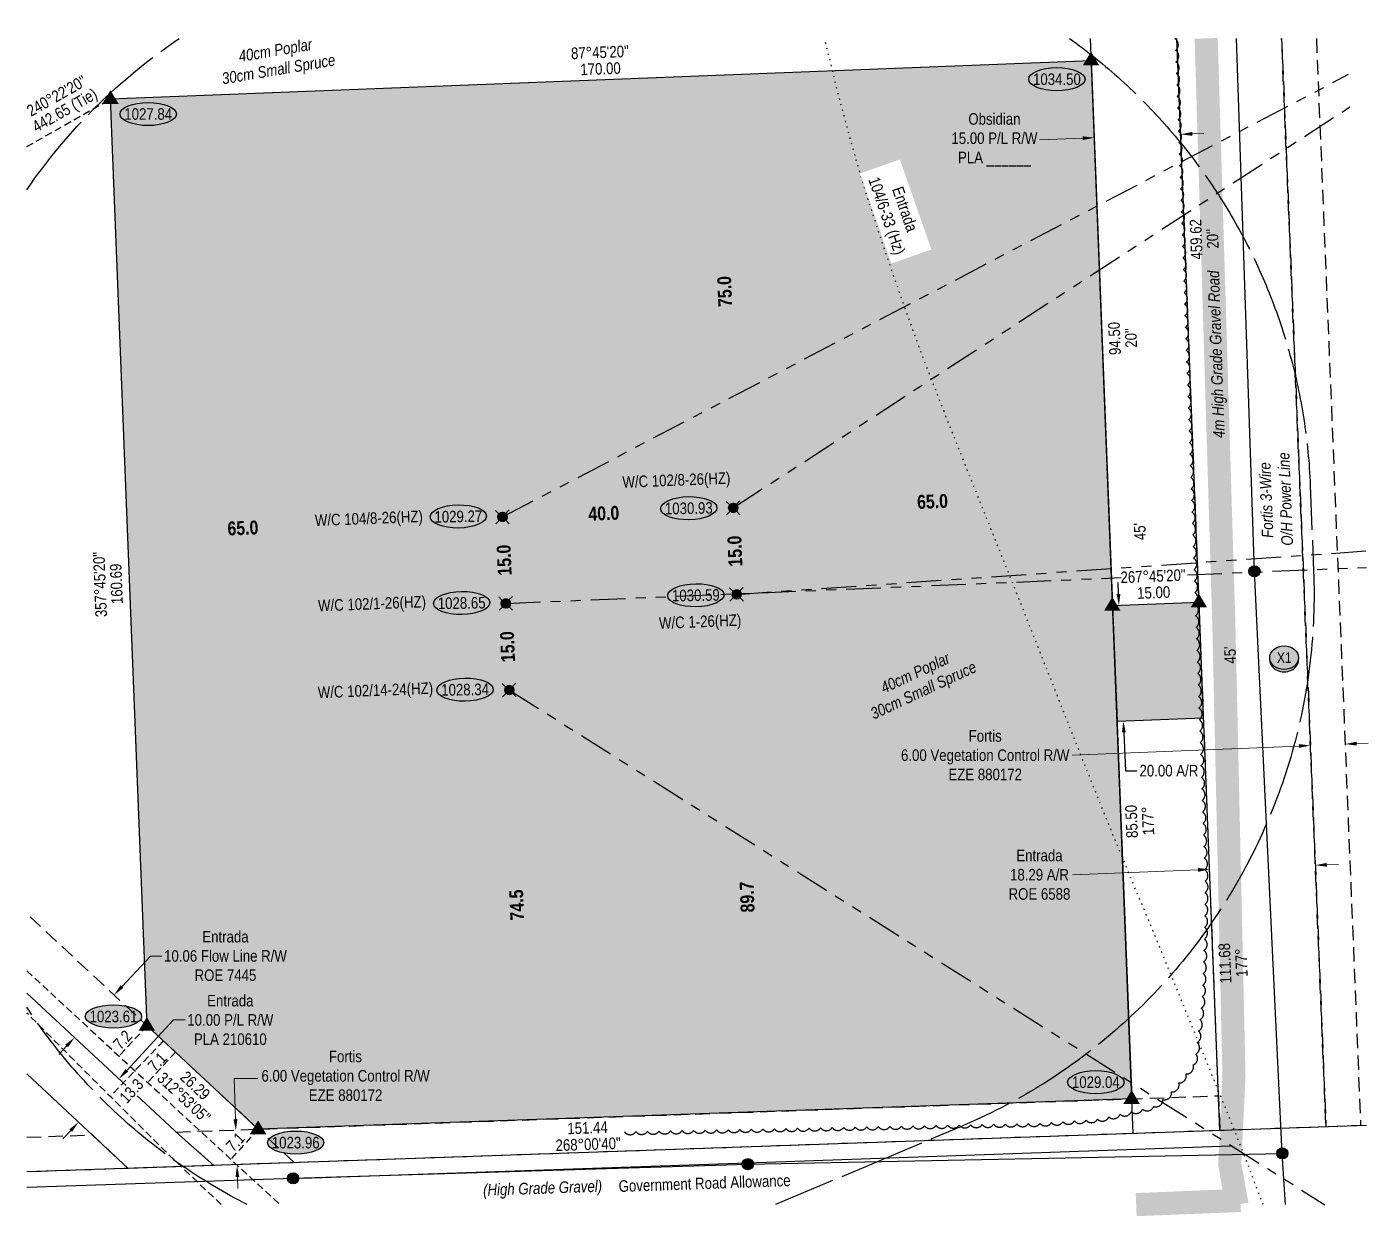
# Model space of a CAD drawing. Extents: x 645834 to 657998, y 5833506 to 5835591.
# Drawn here: x 645834 to 646996, y 5834294 to 5835324 of the extents above; entities that cross this region are included whole.
import ezdxf
from ezdxf.enums import TextEntityAlignment as Align

# ---------------------------------------------------------------- set-up
doc = ezdxf.new("R2010")
doc.units = 0
doc.header["$LTSCALE"] = 5
doc.header["$PDSIZE"] = 0.5
for name, pattern in [('0', [1, 1, 0]), ('foc-ACCESSROAD', [3.75, 2.5, -1.25]), ('foc-BUFFER', [16.75, 15, -1.75]), ('foc-DOT', [1, 0.2, -0.8]), ('foc-DRILLPATH', [14.75, 6, -1.75, 1.75, -1.75, 1.75, -1.75]), ('foc-FLOWLINE', [3.75, 2.5, -1.25]), ('foc-TIELINE', [1.875, 1.25, -0.625]), ('POWERLINE5', [7.8, 2.4, -0.6, 0.6, -0.6, 0.6, -0.6, 2.4]), ('UG_PIPE', [1.875, 1.25, -0.625])]:
    doc.linetypes.add(name, pattern=pattern)
doc.layers.get('Defpoints').update_dxf_attribs({"color": 9})
for name, color, linetype in [('AS-DRILL', 8, 'foc-DOT'), ('AS-DRILL-T', 8, 'Continuous'), ('AS-PIPE-UG', 44, 'UG_PIPE'), ('AS-POWER', 104, 'foc-POWER'), ('AS-POWER-EXISTING', 72, 'POWERLINE5'), ('AS-ROADS', 254, 'Continuous'), ('AUX-BUFFER', 7, 'foc-BUFFER'), ('C-RW', 13, 'Continuous'), ('F-AR', 190, 'foc-ACCESSROAD'), ('F-EZE', 190, 'foc-FLOWLINE'), ('F-FLOWLINE', 190, 'foc-FLOWLINE'), ('F-RW', 190, 'Continuous'), ('L-BD', 7, 'Continuous'), ('L-MON', 1, 'Continuous'), ('L-ROAD-T', 7, 'Continuous'), ('L-SEC', 7, 'Continuous'), ('L-TIE', 7, 'foc-TIELINE'), ('P-CROSSINGS', 250, 'Continuous'), ('P-ELEVATION', 7, 'Continuous'), ('P-PDRILLPATH', 12, 'foc-DRILLPATH'), ('P-PROPOSED', 10, 'Continuous'), ('P-PROPOSED-H', 21, 'Continuous'), ('P-TXT', 4, 'Continuous'), ('T-BUSH', 110, '0'), ('T-BUSH-T', 110, 'Continuous'), ('T-TIE', 201, 'foc-TIELINE')]:
    doc.layers.add(name, color=color, linetype=linetype)
for name, color, linetype, lineweight in [('C-RW-T', 13, 'Continuous', 9), ('F-AR-T', 190, 'Continuous', 9), ('F-EZE-T', 190, 'Continuous', 9), ('F-FLOWLINE-T', 190, 'Continuous', 9), ('F-RW-T', 190, 'Continuous', 9), ('T-TEXT', 48, 'Continuous', 18), ('T-TIE-T', 201, 'Continuous', 18)]:
    doc.layers.add(name, color=color, linetype=linetype, lineweight=lineweight)
doc.styles.add('100L', font='ARIALN.TTF', dxfattribs={"height": 11})
doc.styles.add('175L', font='ARIALN.TTF', dxfattribs={"height": 20})
doc.styles.add('80', font='ARIALN.TTF', dxfattribs={"height": 10})
doc.styles.add('80CG', font='ARIALN.TTF', dxfattribs={"height": 10})
doc.styles.add('80L', font='ARIALN.TTF', dxfattribs={"height": 10})
doc.styles.add('80LS', font='ARIALNI.TTF', dxfattribs={"height": 10})
doc.styles.add('Crossing', font='ARIALN.TTF', dxfattribs={"height": 10})
doc.styles.add('foc-LtypeFont', font='ARIALN.TTF', dxfattribs={"height": 7.35})
doc.linetypes.add('foc-POWER', pattern='A,6,-1,["P",foc-LtypeFont,S=0.2,R=0,X=-0.625,Y=-0.75],-1.24,4', length=12.24)
doc.dimstyles.new('Compass 5 000', dxfattribs={"dimscale": 5, "dimtxt": 9, "dimasz": 2, "dimexe": 0.2, "dimexo": 0.0625, "dimgap": 0.5, "dimtad": 0, "dimtih": 1, "dimtoh": 1, "dimzin": 0, "dimdsep": 46, "dimtxsty": '80CG', "dimcen": 0.1, "dimse1": 1, "dimse2": 1, "dimclrd": 256, "dimclrt": 256, "dimaunit": 1, "dimadec": 4, "dimazin": 0, "dimtfac": 0.06, "dimtofl": 0, "dimtmove": 0, "dimatfit": 1, "dimfxl": 0.2, "dimtolj": 1, "dimtzin": 0, "dimlwd": -1, "dimarcsym": 0})

# ---------------------------------------------------------------- blocks, each defined once
blk = doc.blocks.new('POWERPOLE')
h = blk.add_hatch(color=255)
edge = h.paths.add_edge_path()
edge.add_arc((0, 0), 0.96, 0, 360)
at = {"linetype": 'Continuous'}
for p, q in [((0.68, -0.68), (-0.68, 0.68)), ((-0.68, -0.68), (0.68, 0.68))]:
    blk.add_line(p, q, dxfattribs=at)
blk.add_circle((0, 0), 0.96, dxfattribs=at)
blk = doc.blocks.new('TRIA')
blk.add_hatch(color=255).paths.add_polyline_path([(-0.04, 1.52), (-1.47, -0.87), (1.39, -0.87)])
blk = doc.blocks.new('TRIAA')
blk.add_blockref('TRIA', (0, 0))
blk = doc.blocks.new('TRIB')
at = {"color": 1}
blk.add_lwpolyline([(-1.12, -0.67), (-0.04, 1.13), (1.04, -0.67)], close=True, dxfattribs=at)
blk = doc.blocks.new('TRIBB')
blk.add_blockref('TRIB', (0, 0))
blk = doc.blocks.new('TRICC')
for name in ['TRIAA', 'TRIBB']:
    blk.add_blockref(name, (0, 0))
blk = doc.blocks.new('plspike')
blk.add_blockref('TRICC', (0, 0))
blk = doc.blocks.new('WC')
at = {"layer": 'L-MON'}
h = blk.add_hatch(color=255, dxfattribs=at)
h.dxf.hatch_style = 1
edge = h.paths.add_edge_path()
edge.add_arc((0, 0), 0.9, 0, 360)
at = {"layer": 'L-MON', "color": 240, "flags": 128}
for points in [[(-0.62, 0.5), (-1.23, 1.12)], [(0.52, 0.61), (1.13, 1.21)], [(-1.18, -1.18), (-0.56, -0.57)], [(1.16, -1.18), (0.56, -0.57)]]:
    blk.add_lwpolyline(points, dxfattribs=at)
at = {"layer": 'L-MON', "color": 240}
for radius in [0.8, 0.373]:
    blk.add_circle((0, 0), radius, dxfattribs=at)
blk = doc.blocks.new('*D460')
at = {"layer": 'Defpoints', "color": 0, "transparency": 16777216}
for p in [(646858.1, 5834602), (646949.7, 5834605.6), (646858.4, 5834594.4)]:
    blk.add_point(p, dxfattribs=at)
at = {"layer": 'F-AR-T', "transparency": 16777216}
for p, q in [((646960, 5834598.3), (646970, 5834598.7)), ((646848.4, 5834594), (646739.7, 5834589.7))]:
    blk.add_line(p, q, dxfattribs=at)
for points in [[(646959.9, 5834600), (646960, 5834596.7), (646950, 5834598)], [(646848.4, 5834595.6), (646848.5, 5834592.3), (646858.4, 5834594.4)]]:
    blk.add_solid(points, dxfattribs=at)
at = {"layer": 'F-AR-T', "transparency": 16777216, "insert": (646711.1, 5834589.7), "char_height": 10, "attachment_point": 5, "style": '80CG'}
blk.add_mtext('\\A1;Entrada\\P18.29 A/R\\PROE 6588', dxfattribs=at)
blk = doc.blocks.new('*D461')
at = {"layer": 'Defpoints', "color": 0, "transparency": 16777216}
for p in [(646945.8, 5834701.6), (646952.6, 5834533.9), (646982.6, 5834535.1)]:
    blk.add_point(p, dxfattribs=at)
at = {"layer": 'F-AR-T', "transparency": 16777216}
for p, q in [((646985.8, 5834703.3), (646995.8, 5834703.7)), ((646935.8, 5834701.2), (646739.3, 5834693.2))]:
    blk.add_line(p, q, dxfattribs=at)
for points in [[(646985.7, 5834704.9), (646985.8, 5834701.6), (646975.8, 5834702.9)], [(646935.7, 5834702.9), (646935.8, 5834699.6), (646945.8, 5834701.6)]]:
    blk.add_solid(points, dxfattribs=at)
at = {"layer": 'F-AR-T', "transparency": 16777216, "insert": (646664.1, 5834693.2), "char_height": 10, "attachment_point": 5, "style": '80CG'}
blk.add_mtext('\\A1;Fortis\\P6.00 Vegetation Control R/W\\PEZE 880172', dxfattribs=at)
blk = doc.blocks.new('*D462')
at = {"layer": 'Defpoints', "color": 0, "transparency": 16777216}
for p in [(645913.1, 5834413.8), (645913.9, 5834413), (645878.2, 5834376.4)]:
    blk.add_point(p, dxfattribs=at)
at = {"layer": 'F-RW-T', "transparency": 16777216}
for p, q in [((645920.7, 5834420.4), (645961.3, 5834464)), ((645961.3, 5834464), (645971.3, 5834464)), ((645872.2, 5834368.3), (645865.4, 5834361))]:
    blk.add_line(p, q, dxfattribs=at)
for points in [[(645919.5, 5834421.5), (645921.9, 5834419.2), (645913.9, 5834413)], [(645871, 5834369.4), (645873.4, 5834367.2), (645879, 5834375.6)]]:
    blk.add_solid(points, dxfattribs=at)
at = {"layer": 'F-RW-T', "transparency": 16777216, "insert": (646010.4, 5834464), "char_height": 10, "attachment_point": 5, "style": '80CG'}
blk.add_mtext('\\A1;Entrada \\P10.00 P/L R/W\\PPLA 210610', dxfattribs=at)
blk = doc.blocks.new('*D463')
at = {"layer": 'Defpoints', "color": 0, "transparency": 16777216}
for p in [(645909.8, 5834485.6), (645917.6, 5834478.3), (645883.4, 5834441.5)]:
    blk.add_point(p, dxfattribs=at)
at = {"layer": 'F-FLOWLINE-T', "transparency": 16777216}
for p, q in [((645916.6, 5834492.9), (645941.2, 5834519.4)), ((645941.2, 5834519.4), (645951.2, 5834519.4)), ((645868.7, 5834441.5), (645861.9, 5834434.2))]:
    blk.add_line(p, q, dxfattribs=at)
for points in [[(645915.3, 5834494.1), (645917.8, 5834491.8), (645909.8, 5834485.6)], [(645867.4, 5834442.6), (645869.9, 5834440.4), (645875.5, 5834448.8)]]:
    blk.add_solid(points, dxfattribs=at)
at = {"layer": 'F-FLOWLINE-T', "transparency": 16777216, "insert": (646006.2, 5834519.4), "char_height": 10, "attachment_point": 5, "style": '80CG'}
blk.add_mtext('\\A1;Entrada\\P10.06 Flow Line R/W\\PROE 7445', dxfattribs=at)
blk = doc.blocks.new('*D466')
at = {"layer": 'Defpoints', "color": 0, "transparency": 16777216}
for p in [(646787.6, 5834823.1), (646783.8, 5834722.9), (646791.4, 5834723.2)]:
    blk.add_point(p, dxfattribs=at)
at = {"layer": 'P-TXT', "transparency": 16777216}
for p, q in [((646779.5, 5834832.8), (646779.2, 5834842.8)), ((646784.2, 5834712.9), (646785.5, 5834679.8)), ((646785.5, 5834679.8), (646795.5, 5834679.8))]:
    blk.add_line(p, q, dxfattribs=at)
for points in [[(646781.2, 5834832.9), (646777.9, 5834832.8), (646779.9, 5834822.8)], [(646785.8, 5834713), (646782.5, 5834712.9), (646783.8, 5834722.9)]]:
    blk.add_solid(points, dxfattribs=at)
at = {"layer": 'P-TXT', "transparency": 16777216, "insert": (646823.2, 5834679.8), "char_height": 10, "attachment_point": 5, "style": '80CG'}
blk.add_mtext('\\A1;20.00 A/R', dxfattribs=at)
blk = doc.blocks.new('we')
at = {"layer": 'P-ELEVATION'}
h = blk.add_hatch(color=111, dxfattribs=at)
h.dxf.hatch_style = 1
edge = h.paths.add_edge_path()
edge.add_ellipse((0, 0), major_axis=(-24.4, 0), ratio=0.410256, start_angle=0, end_angle=360)
at = {"layer": 'P-ELEVATION', "color": 7, "flags": 128}
blk.add_lwpolyline([(0, 0, 12.5, 0, 0), (-12.4, -6.4, 0, 0, 0)], format="xyseb", dxfattribs=at)
at = {"layer": 'P-ELEVATION', "color": 7}
blk.add_ellipse((0, 0), major_axis=(-24.4, 0), ratio=0.410256, dxfattribs=at)
at = {"layer": 'P-ELEVATION', "style": '80'}
blk.add_attdef('ELEVATION', text='', height=10, dxfattribs=at).set_placement((0, 0), align=Align.MIDDLE_CENTER)
blk = doc.blocks.new('xing2')
h = blk.add_hatch(color=50)
h.dxf.hatch_style = 1
edge = h.paths.add_edge_path()
edge.add_ellipse((0, 0), major_axis=(-12.5, 0), ratio=0.816297, start_angle=0, end_angle=360)
h = blk.add_hatch(color=250)
h.dxf.hatch_style = 1
edge = h.paths.add_edge_path()
edge.add_ellipse((0, -2), major_axis=(-12.5, 0), ratio=0.816297, start_angle=0, end_angle=180)
edge.add_line((12.5, -2), (12.5, 0))
edge.add_ellipse((0, 0), major_axis=(-12.5, 0), ratio=0.816297, start_angle=0, end_angle=180, ccw=False)
edge.add_line((-12.5, 0), (-12.5, -2))
at = {"color": 250}
blk.add_ellipse((0, 0), major_axis=(-12.5, 0), ratio=0.816297, dxfattribs=at)
blk.add_ellipse((0, -2), major_axis=(-12.5, 0), ratio=0.816297, start_param=0, end_param=3.141593, dxfattribs=at)
at = {"color": 250, "style": 'Crossing'}
blk.add_attdef('CROSSING', text='', height=9, dxfattribs=at).set_placement((0.1, 0), align=Align.MIDDLE_CENTER)
at = {"color": 250, "style": 'Crossing', "flags": 1}
for tag, p in [('OWNER', (0.1, -12.5)), ('DESCRIPTION', (0.1, -25.8)), ('LOCATION', (0.1, -39.3)), ('DWG_REF', (0.1, -52.8))]:
    blk.add_attdef(tag, text='', height=9, dxfattribs=at).set_placement(p, align=Align.MIDDLE_CENTER)
blk = doc.blocks.new('*D524')
at = {"layer": 'C-RW-T', "transparency": 16777216}
for p, q in [((646748.6, 5835227.4), (646711.2, 5835226)), ((646843.5, 5835231.2), (646853.4, 5835231.5))]:
    blk.add_line(p, q, dxfattribs=at)
for points in [[(646748.5, 5835229.1), (646748.6, 5835225.8), (646758.6, 5835227.8)], [(646843.4, 5835232.8), (646843.5, 5835229.5), (646833.5, 5835230.8)]]:
    blk.add_solid(points, dxfattribs=at)
at = {"layer": 'Defpoints', "color": 0, "transparency": 16777216}
for p in [(646758.6, 5835227.8), (646760.8, 5835170.4), (646835.7, 5835173.3)]:
    blk.add_point(p, dxfattribs=at)
at = {"layer": 'C-RW-T', "transparency": 16777216, "insert": (646672.1, 5835226), "char_height": 10, "attachment_point": 5, "style": '80CG'}
blk.add_mtext('\\A1;Obsidian\\P15.00 P/L R/W\\PPLA ______', dxfattribs=at)

msp = doc.modelspace()

# ---------------------------------------------------------------- hatches: boundary and pattern name
at = {"layer": 'P-PROPOSED-H'}
h = msp.add_hatch(color=256, dxfattribs=at)
h.dxf.hatch_style = 1
h.paths.add_polyline_path([(646034.636, 5834369.438), (645938.306, 5834459.023), (645906.771, 5835261.403), (646755.956, 5835294.773), (646791.131, 5834395.738)])
h = msp.add_hatch(color=256, dxfattribs=at)
h.dxf.hatch_style = 1
h.paths.add_polyline_path([(646778.249, 5834722.727), (646853.219, 5834725.622), (646849.361, 5834825.518), (646774.391, 5834822.623)])

# ---------------------------------------------------------------- linework, layer by layer
at = {"layer": 'AS-DRILL', "flags": 128}
msp.add_lwpolyline([(646904.767, 5834304.151), (646904.09, 5834305.994), (646889.243, 5834345.111), (646873.641, 5834384.404), (646857.43, 5834423.979), (646840.841, 5834464.494), (646824.081, 5834505.653), (646807.069, 5834546.905), (646789.592, 5834588.642), (646771.987, 5834631.277), (646754.842, 5834673.626), (646737.506, 5834717.268), (646720.116, 5834761.11), (646702.614, 5834805.298), (646694.376, 5834826.157), (646664.117, 5834901.622), (646662.872, 5834904.735), (646646.309, 5834946.001), (646628.488, 5834990.83), (646611.013, 5835035.769), (646594.427, 5835081.086), (646578.485, 5835126.622), (646576.566, 5835132.166), (646563.335, 5835172.433), (646549.633, 5835218.338), (646537.061, 5835264.926), (646525.532, 5835311.747), (646525.073, 5835313.854)], dxfattribs=at)
at = {"layer": 'AS-PIPE-UG', "flags": 128}
for points in [[(645834.18, 5834506.495), (646053.363, 5834304.151)], [(646002.525, 5834304.151), (645954.396, 5834350.043), (645834.18, 5834470.024)]]:
    msp.add_lwpolyline(points, dxfattribs=at)
at = {"layer": 'AS-POWER', "flags": 128}
for points in [[(646921.361, 5834348.518), (646897.181, 5834852.503), (646881.687, 5835313.854)], [(645834.18, 5834319.348), (646064.726, 5834326.973), (646458.486, 5834339.213), (646921.361, 5834348.518)], [(646924.188, 5834304.151), (646921.361, 5834348.518)]]:
    msp.add_lwpolyline(points, dxfattribs=at)
at = {"layer": 'AS-ROADS', "const_width": 19.994, "flags": 128}
for points in [[(646855.491, 5835313.854), (646870.866, 5834803.123), (646879.536, 5834415.433), (646875.866, 5834339.003), (646882.184, 5834304.151)], [(646794.856, 5834304.151), (646885.116, 5834307.773)]]:
    msp.add_lwpolyline(points, dxfattribs=at)
at = {"layer": 'AUX-BUFFER', "color": 251, "linetype": 'foc-BUFFER', "flags": 128}
for points in [[(645834.18, 5835182.869, -0.09381773), (645966.234, 5835313.854)], [(646025.053, 5834304.151, -0.13027882), (645834.18, 5834475.062)]]:
    msp.add_lwpolyline(points, format="xyb", dxfattribs=at)
at = {"layer": 'C-RW', "flags": 128}
for points in [[(646792.353, 5834365.698), (646755.163, 5835313.854)], [(646867.287, 5834368.299), (646830.198, 5835313.854)]]:
    msp.add_lwpolyline(points, dxfattribs=at)
at = {"layer": 'F-AR', "flags": 128}
msp.add_lwpolyline([(646920.843, 5835313.854), (646959.213, 5834371.491), (646867.287, 5834368.299), (646830.198, 5835313.854)], dxfattribs=at)
at = {"layer": 'F-EZE', "flags": 128}
for points in [[(646950.886, 5835313.854), (646989.228, 5834372.533), (646959.213, 5834371.491), (646920.843, 5835313.854)], [(645834.18, 5834362.544), (645890.91, 5834364.516), (645922.016, 5834335.484), (645834.18, 5834332.435)]]:
    msp.add_lwpolyline(points, dxfattribs=at)
msp.add_lwpolyline([(646870.707, 5834368.418), (645996.143, 5834338.058), (645963.372, 5834366.961), (646791.131, 5834395.738), (646866.108, 5834398.345), (646867.347, 5834368.286)], close=True, dxfattribs=at)
at = {"layer": 'F-EZE-T'}
for p, q in [((646014.858, 5834378.116), (646013.656, 5834413.418)), ((646013.656, 5834413.418), (646034.146, 5834413.418)), ((646016.563, 5834328.055), (646016.903, 5834318.064))]:
    msp.add_line(p, q, dxfattribs=at)
for points in [[(646016.523, 5834378.173), (646013.193, 5834378.06), (646015.199, 5834368.125)], [(646018.228, 5834328.112), (646014.898, 5834327.999), (646016.223, 5834338.047)]]:
    msp.add_solid(points, dxfattribs=at)
at = {"layer": 'F-FLOWLINE', "flags": 128}
msp.add_lwpolyline([(646065.78, 5834340.475), (645999.806, 5834401.744), (645834.18, 5834556.003)], dxfattribs=at)
at = {"layer": 'F-RW'}
msp.add_lwpolyline([(645834.18, 5834487.286), (645966.079, 5834364.439), (645996.143, 5834338.058), (645922.016, 5834335.484), (645834.18, 5834417.462)], dxfattribs=at)
at = {"layer": 'L-SEC'}
for p, q in [((646474.581, 5834341.018), (646876.529, 5834354.905)), ((646072.634, 5834327.131), (646474.581, 5834341.018))]:
    msp.add_line(p, q, dxfattribs=at)
msp.add_lwpolyline([(646994.294, 5834372.708), (646120.654, 5834342.38), (645834.18, 5834332.435)], dxfattribs=at)
at = {"layer": 'L-TIE'}
msp.add_line((645834.18, 5835220.119), (645906.771, 5835261.403), dxfattribs=at)
at = {"layer": 'P-PDRILLPATH', "flags": 128}
for points in [[(646448.906, 5834832.488), (646994.294, 5834870.095)], [(646839.198, 5834849.395), (646994.294, 5834855.897)], [(646249.051, 5834824.653), (646781.774, 5834846.987)], [(646252.021, 5834749.668), (646958.304, 5834304.066)]]:
    msp.add_lwpolyline(points, dxfattribs=at)
at = {"layer": 'P-PROPOSED', "flags": 128}
msp.add_lwpolyline([(646778.249, 5834722.727), (646853.219, 5834725.622), (646849.361, 5834825.518), (646774.391, 5834822.623)], close=True, dxfattribs=at)
msp.add_lwpolyline([(645938.306, 5834459.023), (645940.845, 5834461.75)], dxfattribs=at)
at = {"layer": 'T-BUSH', "flags": 128}
msp.add_lwpolyline([(646351.677, 5834367.189, 0.52056705), (646361.672, 5834367.392, 0.52056705), (646371.667, 5834367.594, 0.52056705), (646381.662, 5834367.797, 0.52056705), (646391.657, 5834368, 0.52056705), (646401.652, 5834368.203, 0.52056705), (646411.647, 5834368.405, 0.52056705), (646421.642, 5834368.608, 0.52056705), (646431.637, 5834368.811, 0.52056705), (646441.632, 5834369.014, 0.52056705), (646451.627, 5834369.217, 0.52056705), (646461.622, 5834369.419, 0.52056705), (646471.617, 5834369.622, 0.52056705), (646481.612, 5834369.825, 0.52056705), (646491.607, 5834370.028, 0.52056705), (646501.602, 5834370.23, 0.52056705), (646511.597, 5834370.433, 0.52056705), (646521.592, 5834370.636, 0.52056705), (646531.587, 5834370.839, 0.52056705), (646541.582, 5834371.041, 0.52056705), (646551.577, 5834371.244, 0.52056705), (646561.572, 5834371.447, 0.52056705), (646571.567, 5834371.65, 0.52056705), (646581.562, 5834371.853, 0.52056705), (646591.557, 5834372.055, 0.52056705), (646601.552, 5834372.258, 0.52056705), (646611.547, 5834372.461, 0.52056705), (646621.542, 5834372.664, 0.52056705), (646631.537, 5834372.866, 0.52056705), (646641.532, 5834373.069, 0.52056705), (646651.527, 5834373.272, 0.52056705), (646661.522, 5834373.475, 0.52056705), (646671.517, 5834373.678, 0.52056705), (646681.512, 5834373.88, 0.52056705), (646691.507, 5834374.083, 0.52056705), (646701.502, 5834374.286, 0.52056705), (646711.496, 5834374.519, 0.52056705), (646721.468, 5834375.227, 0.52056705), (646731.44, 5834375.934, 0.52056705), (646741.412, 5834376.642, 0.52056705), (646751.384, 5834377.35, 0.52056705), (646761.356, 5834378.058, 0.52056705), (646771.128, 5834380.09, 0.52056705), (646780.866, 5834382.353, 0.52056705), (646790.604, 5834384.615, 0.52056705), (646800.341, 5834386.877, 0.52056705), (646810.079, 5834389.139, 0.52056705), (646818.049, 5834395.087, 0.52056705), (646825.501, 5834401.676, 0.52056705), (646831.758, 5834409.473, 0.52056705), (646838.015, 5834417.27, 0.52056705), (646844.272, 5834425.067, 0.52056705), (646846.469, 5834434.573, 0.52056705), (646847.673, 5834444.498, 0.52056705), (646848.877, 5834454.422, 0.52056705), (646850.08, 5834464.346, 0.52056705), (646851.284, 5834474.271, 0.52056705), (646852.107, 5834484.225, 0.52056705), (646852.47, 5834494.215, 0.52056705), (646852.833, 5834504.206, 0.52056705), (646853.196, 5834514.196, 0.52056705), (646853.559, 5834524.187, 0.52056705), (646853.895, 5834534.178, 0.52056705), (646854.047, 5834544.174, 0.52056705), (646854.198, 5834554.17, 0.52056705), (646854.35, 5834564.166, 0.52056705), (646854.501, 5834574.162, 0.52056705), (646854.543, 5834584.156, 0.52056705), (646854.187, 5834594.147, 0.52056705), (646853.831, 5834604.138, 0.52056705), (646853.476, 5834614.128, 0.52056705), (646853.12, 5834624.119, 0.52056705), (646852.765, 5834634.11, 0.52056705), (646852.409, 5834644.101, 0.52056705), (646852.054, 5834654.091, 0.52056705), (646851.698, 5834664.082, 0.52056705), (646851.343, 5834674.073, 0.52056705), (646850.987, 5834684.064, 0.52056705), (646850.631, 5834694.054, 0.52056705), (646850.276, 5834704.045, 0.52056705), (646849.92, 5834714.036, 0.52056705), (646849.565, 5834724.026, 0.52056705), (646849.209, 5834734.017, 0.52056705), (646848.854, 5834744.008, 0.52056705), (646848.498, 5834753.999, 0.52056705), (646848.142, 5834763.989, 0.52056705), (646847.787, 5834773.98, 0.52056705), (646847.431, 5834783.971, 0.52056705), (646847.076, 5834793.962, 0.52056705), (646846.72, 5834803.952, 0.52056705), (646846.365, 5834813.943, 0.52056705), (646846.009, 5834823.934, 0.52056705), (646845.654, 5834833.924, 0.52056705), (646845.298, 5834843.915, 0.52056705), (646844.942, 5834853.906, 0.52056705), (646844.587, 5834863.897, 0.52056705), (646844.231, 5834873.887, 0.52056705), (646843.876, 5834883.878, 0.52056705), (646843.52, 5834893.869, 0.52056705), (646843.165, 5834903.86, 0.52056705), (646842.809, 5834913.85, 0.52056705), (646842.453, 5834923.841, 0.52056705), (646842.098, 5834933.832, 0.52056705), (646841.742, 5834943.822, 0.52056705), (646841.387, 5834953.813, 0.52056705), (646841.031, 5834963.804, 0.52056705), (646840.676, 5834973.795, 0.52056705), (646840.32, 5834983.785, 0.52056705), (646839.965, 5834993.776, 0.52056705), (646839.609, 5835003.767, 0.52056705), (646839.253, 5835013.758, 0.52056705), (646838.898, 5835023.748, 0.52056705), (646838.542, 5835033.739, 0.52056705), (646838.187, 5835043.73, 0.52056705), (646837.831, 5835053.721, 0.52056705), (646837.476, 5835063.711, 0.52056705), (646837.12, 5835073.702, 0.52056705), (646836.764, 5835083.693, 0.52056705), (646836.409, 5835093.683, 0.52056705), (646836.053, 5835103.674, 0.52056705), (646835.698, 5835113.665, 0.52056705), (646835.342, 5835123.656, 0.52056705), (646834.987, 5835133.646, 0.52056705), (646834.631, 5835143.637, 0.52056705), (646834.276, 5835153.628, 0.52056705), (646833.92, 5835163.619, 0.52056705), (646833.564, 5835173.609, 0.52056705), (646833.209, 5835183.6, 0.52056705), (646832.853, 5835193.591, 0.52056705), (646832.498, 5835203.581, 0.52056705), (646832.142, 5835213.572, 0.52056705), (646831.787, 5835223.563, 0.52056705), (646831.431, 5835233.554, 0.52056705), (646831.075, 5835243.544, 0.52056705), (646830.72, 5835253.535, 0.52056705), (646830.364, 5835263.526, 0.52056705), (646830.009, 5835273.517, 0.52056705), (646829.653, 5835283.507, 0.52056705), (646829.298, 5835293.498, 0.52056705), (646828.942, 5835303.489, 0.52056705), (646828.587, 5835313.479, 0.02397631), (646829.036, 5835313.854, 0.02397631)], format="xyb", dxfattribs=at)
at = {"layer": 'T-TIE', "flags": 128}
for points in [[(645938.306, 5834459.023), (645914.056, 5834432.756)], [(646034.636, 5834369.438), (646010.713, 5834343.525)]]:
    msp.add_lwpolyline(points, dxfattribs=at)

# ---------------------------------------------------------------- block references
at = {"xscale": 0.99970533, "yscale": 0.99970533, "zscale": 0.99970533}
for p, values in [((646726.214, 5835278.519), {'ELEVATION': '1034.50'}), ((645939.311, 5835248.374), {'ELEVATION': '1027.84'}), ((645909.228, 5834467.064), {'ELEVATION': '1023.61'}), ((646759.917, 5834410.156), {'ELEVATION': '1029.04'}), ((646067.039, 5834357.822), {'ELEVATION': '1023.96'})]:
    msp.add_blockref('we', p, dxfattribs=at).add_auto_attribs(values)
at = {"xscale": 0.99970533, "yscale": 0.99970533, "zscale": 0.99970533, "rotation": 0.9395905446218353}
for p, values in [((646407.444, 5834907.082), {'ELEVATION': '1030.93'}), ((646207.87, 5834899.936), {'ELEVATION': '1029.27'}), ((646210.745, 5834825.021), {'ELEVATION': '1028.65'}), ((646413.555, 5834831.742), {'ELEVATION': '1030.59'}), ((646213.715, 5834750.036), {'ELEVATION': '1028.34'})]:
    msp.add_blockref('we', p, dxfattribs=at).add_auto_attribs(values)
at = {"layer": 'AS-POWER-EXISTING', "xscale": 4.998526650000009, "yscale": 4.998526650000009, "zscale": 4.998526650000009}
for p in [(646897.181, 5834852.503), (646897.311, 5834852.463), (646458.486, 5834339.213), (646458.616, 5834339.173), (646921.361, 5834348.518), (646921.486, 5834348.478), (646064.726, 5834326.973), (646064.856, 5834326.933)]:
    msp.add_blockref('POWERPOLE', p, dxfattribs=at)
at = {"layer": 'L-MON', "xscale": 4.998526650000009, "yscale": 4.998526650000009, "zscale": 4.998526650000009}
for name, p in [('plspike', (646755.956, 5835294.773)), ('plspike', (645906.771, 5835261.403)), ('WC', (646445.946, 5834907.383)), ('WC', (646246.176, 5834899.568)), ('WC', (646448.906, 5834832.488)), ('plspike', (646849.361, 5834825.518)), ('WC', (646249.051, 5834824.653)), ('plspike', (646774.391, 5834822.623)), ('WC', (646252.021, 5834749.668)), ('plspike', (645938.306, 5834459.023)), ('plspike', (646791.131, 5834395.738)), ('plspike', (646034.636, 5834369.438))]:
    msp.add_blockref(name, p, dxfattribs=at)
at = {"layer": 'P-CROSSINGS', "color": 6}
msp.add_blockref('xing2', (646922.983, 5834777.671), dxfattribs=at).add_auto_attribs({'CROSSING': 'X1'})

# ---------------------------------------------------------------- texts
at = {"layer": 'AS-POWER', "insert": (646904.091, 5834873.175), "char_height": 10, "attachment_point": 1, "rotation": 92.332481, "style": '100L'}
msp.add_mtext_dynamic_manual_height_columns('\\pi7.9914;{\\fArial Narrow|b0|i1|c0|p34;Fortis 3-Wire \\P\\pi0.58687;O/H Power Line}', width=80.69624, gutter_width=55, heights=[0], dxfattribs=at)
at = {"layer": 'F-EZE-T', "style": '80CG'}
for s, height, p in [('Fortis', 9.9971, (646095.802, 5834427.456)), ('6.00 Vegetation Control R/W', 9.99705, (646037.334, 5834410.706)), ('EZE 880172', 9.9971, (646078.393, 5834393.935))]:
    msp.add_text(s, height=height, dxfattribs=at).set_placement(p)
at = {"layer": 'L-BD', "style": '80L'}
for s, height, rotation, p in [('87°45\'20"', 9.9971, 2.250366, (646330.431, 5835301.813)), ('170.00', 9.9971, 2.250366, (646330.991, 5835287.578)), ('240°22\'20"', 9.9971, 29.627871, (645859.937, 5835264.124)), ('442.65 (Tie)', 9.99705, 29.627871, (645866.979, 5835251.741)), ('459.62', 9.9971, 92.235966, (646846.777, 5835139.881)), ("20''", 9.9971, 92.235966, (646861.012, 5835140.437)), ('94.50', 9.9971, 92.235966, (646776.088, 5835054.035)), ("20''", 9.9971, 92.235966, (646790.323, 5835054.591)), ('W/C 102/8-26(HZ)', 9.99705, 2.250366, (646396.697, 5834931.527)), ('W/C 104/8-26(HZ)', 9.99705, 2.250366, (646130.373, 5834898.369)), ("45'", 9.9971, 92.235966, (646797.997, 5834886.891)), ('357°45\'20"', 9.9971, 92.25067, (645897.501, 5834841)), ('160.69', 9.9971, 92.25067, (645911.736, 5834841.56)), ('267°45\'20"', 9.9971, 2.250366, (646809.457, 5834848.305)), ('W/C 102/1-26(HZ)', 9.99705, 2.250366, (646133.09, 5834824.497)), ('15.00', 9.9971, 2.250366, (646810.017, 5834834.07)), ('W/C 1-26(HZ)', 9.99705, 2.250366, (646417.247, 5834808.981)), ("45'", 9.9971, 92.235966, (646876.209, 5834780.02)), ('W/C 102/14-24(HZ)', 9.99705, 2.250366, (646136.06, 5834749.512)), ('85.50', 9.9971, 92.235966, (646790.807, 5834635.876)), ('177°', 9.9971, 92.235966, (646805.042, 5834636.432)), ('111.68', 9.9971, 92.235966, (646871.722, 5834513.101)), ('177°', 9.9971, 92.235966, (646885.957, 5834513.657)), ('312°53\'05"', 9.9971, 317.077781, (645970.302, 5834396.844)), ('26.29', 9.9971, 317.077781, (645980.003, 5834407.276)), ('151.44', 9.9971, 1.99112, (646319.738, 5834370.659)), ('268°00\'40"', 9.9971, 1.99112, (646320.233, 5834356.422))]:
    msp.add_text(s, height=height, rotation=rotation, dxfattribs=at).set_placement(p, align=Align.MIDDLE_CENTER)
at = {"layer": 'L-BD', "color": 3, "char_height": 11.99029, "attachment_point": 5, "style": '80L'}
for s, insert, rotation in [('{\\fArial Narrow|b1|i0|c0|p34;75.0}', (646438.585, 5835094.698), 92.250366), ('{\\fArial Narrow|b1|i0|c0|p34;65.0}', (646618.486, 5834912.887), 2.25067), ('{\\fArial Narrow|b1|i0|c0|p34;40.0}', (646333.843, 5834902.647), 2.25067), ('{\\fArial Narrow|b1|i0|c0|p34;65.0}', (646021.308, 5834889.871), 2.25067), ('{\\fArial Narrow|b1|i0|c0|p34;15.0}', (646447.426, 5834869.936), 92.250366), ('{\\fArial Narrow|b1|i0|c0|p34;15.0}', (646247.614, 5834862.111), 92.250366), ('{\\fArial Narrow|b1|i0|c0|p34;15.0}', (646250.536, 5834787.161), 92.250366), ('{\\fArial Narrow|b1|i0|c0|p34;74.5}', (646258.491, 5834563.557), 92.250366), ('{\\fArial Narrow|b1|i0|c0|p34;89.7}', (646458.014, 5834570.494), 92.250366)]:
    msp.add_mtext_dynamic_manual_height_columns(s, width=26.22081, gutter_width=50.026, heights=[0], dxfattribs=dict(at, insert=insert, rotation=rotation))
at = {"layer": 'L-ROAD-T', "style": '80L'}
msp.add_text('Government Road Allowance', height=9.99705, rotation=1.988219, dxfattribs=at).set_placement((646421.105, 5834322.668), align=Align.MIDDLE_CENTER)
at = {"layer": 'T-BUSH-T', "char_height": 9.99423, "width": 99.081, "attachment_point": 2, "style": '80LS'}
for insert, rotation in [((646048.532, 5835308.555), 9.587997), ((646601.397, 5834769.196), 25.016382)]:
    msp.add_mtext('40cm Poplar\\P30cm Small Spruce', dxfattribs=dict(at, insert=insert, rotation=rotation))
at = {"layer": 'T-TEXT', "style": '80LS'}
msp.add_text('(High Grade Gravel)', height=9.99705, rotation=1.988219, dxfattribs=at).set_placement((646280.797, 5834318.582), align=Align.MIDDLE_CENTER)
at = {"layer": 'T-TEXT', "insert": (646859.065, 5835040.141), "char_height": 9.99705, "width": 145.79372, "attachment_point": 2, "rotation": 91.950522, "style": '80LS'}
msp.add_mtext('4m High Grade Gravel Road', dxfattribs=at)
at = {"layer": 'T-TIE-T', "style": '80L'}
for s, p in [('7.2', (645917.087, 5834446.837)), ('7.1', (645947.119, 5834427.834)), ('7.1', (646014.748, 5834358.477))]:
    msp.add_text(s, height=9.9971, rotation=47.28764, dxfattribs=at).set_placement(p, align=Align.MIDDLE_CENTER)

# ---------------------------------------------------------------- dimensions: what is measured, and where the dimension line sits
at = {"layer": 'C-RW-T'}
dim = msp.add_linear_dim(base=(646758.575, 5835227.83), p1=(646835.71, 5835173.325), p2=(646760.822, 5835170.395), angle=182.240571, text='Obsidian\\P15.00 P/L R/W\\PPLA ______', dimstyle='Compass 5 000', dxfattribs=at)
dim.commit()
dim.dimension.update_dxf_attribs({"geometry": '*D524', "text_midpoint": (646672.093, 5835225.975), "dimtype": 161})
at = {"layer": 'F-AR-T'}
for base, p1, p2, angle, text, picture, middle in [((646945.77, 5834701.647), (646982.606, 5834535.099), (646952.601, 5834533.877), 182.331626, 'Fortis\\P6.00 Vegetation Control R/W\\PEZE 880172', '*D461', (646664.147, 5834693.24)), ((646858.42, 5834594.362), (646949.68, 5834605.617), (646858.119, 5834602.026), 182.246218, 'Entrada\\P18.29 A/R\\PROE 6588', '*D460', (646711.108, 5834589.703))]:
    dim = msp.add_linear_dim(base=base, p1=p1, p2=p2, angle=angle, text=text, dimstyle='Compass 5 000', dxfattribs=at)
    dim.commit()
    dim.dimension.update_dxf_attribs({"geometry": picture, "text_midpoint": middle, "dimtype": 161})
at = {"layer": 'F-FLOWLINE-T'}
dim = msp.add_linear_dim(base=(645909.754, 5834485.616), p1=(645883.37, 5834441.472), p2=(645917.642, 5834478.269), angle=47.035282, text='Entrada\\P10.06 Flow Line R/W\\PROE 7445', dimstyle='Compass 5 000', dxfattribs=at)
dim.commit()
dim.dimension.update_dxf_attribs({"geometry": '*D463', "text_midpoint": (646006.249, 5834519.432), "dimtype": 161})
at = {"layer": 'F-RW-T'}
dim = msp.add_linear_dim(base=(645913.887, 5834413.049), p1=(645878.206, 5834376.373), p2=(645913.072, 5834413.808), angle=47.035282, text='Entrada \\P10.00 P/L R/W\\PPLA 210610', dimstyle='Compass 5 000', dxfattribs=at)
dim.commit()
dim.dimension.update_dxf_attribs({"geometry": '*D462', "text_midpoint": (646010.396, 5834463.967), "dimtype": 161})
at = {"layer": 'P-TXT'}
dim = msp.add_linear_dim(base=(646783.791, 5834722.941), p1=(646787.564, 5834823.132), p2=(646791.422, 5834723.236), angle=272.211403, text='20.00 A/R', dimstyle='Compass 5 000', dxfattribs=at)
dim.commit()
dim.dimension.update_dxf_attribs({"geometry": '*D466', "text_midpoint": (646823.192, 5834679.801), "dimtype": 161})

# ---------------------------------------------------------------- next in the draw order: texts
at = {"layer": 'AS-DRILL-T', "insert": (646587.146, 5835202.641), "char_height": 10, "attachment_point": 1, "rotation": 289.29489, "style": '175L', "bg_fill": 2}
msp.add_mtext_dynamic_manual_height_columns('\\pi16.957;Entrada\\P\\pi2.2567;104/6-33 (Hz)', width=72.62387, gutter_width=100, heights=[0], dxfattribs=at)

# ---------------------------------------------------------------- next in the draw order: linework, layer by layer
at = {"layer": 'AUX-BUFFER', "color": 251, "linetype": 'foc-BUFFER', "flags": 128}
msp.add_lwpolyline([(646737.119, 5835313.854, -0.23142425), (646945.556, 5834927.129), (646948.516, 5834852.234, -0.31265821), (646642.778, 5834371.605), (646482.423, 5834304.151)], format="xyb", dxfattribs=at)
at = {"layer": 'P-PDRILLPATH'}
for p, q in [((646246.176, 5834899.568), (646978.853, 5835282.742)), ((646445.946, 5834907.383), (646979.912, 5835254.447))]:
    msp.add_line(p, q, dxfattribs=at)
at = {"layer": 'P-PROPOSED', "flags": 128}
msp.add_lwpolyline([(646034.636, 5834369.438), (645938.306, 5834459.023), (645906.771, 5835261.403), (646755.956, 5835294.773), (646791.131, 5834395.738)], close=True, dxfattribs=at)

# ---------------------------------------------------------------- next in the draw order: texts
at = {"layer": 'T-TIE-T', "insert": (645921.108, 5834406.06), "char_height": 9.9971, "width": 22.62205, "attachment_point": 2, "rotation": 47.28764, "style": '80L', "bg_fill": 3, "box_fill_scale": 1.15, "bg_fill_color": 256, "bg_fill_true_color": 256, "bg_fill_transparency": 0}
msp.add_mtext('13.3', dxfattribs=at)

# ---------------------------------------------------------------- next in the draw order: linework, layer by layer
at = {"layer": 'T-TIE', "flags": 128}
for points in [[(645952.475, 5834445.827), (645906.523, 5834397.822)], [(645962.943, 5834436.078), (645938.785, 5834409.909)]]:
    msp.add_lwpolyline(points, dxfattribs=at)

doc.saveas('drawing.dxf')
